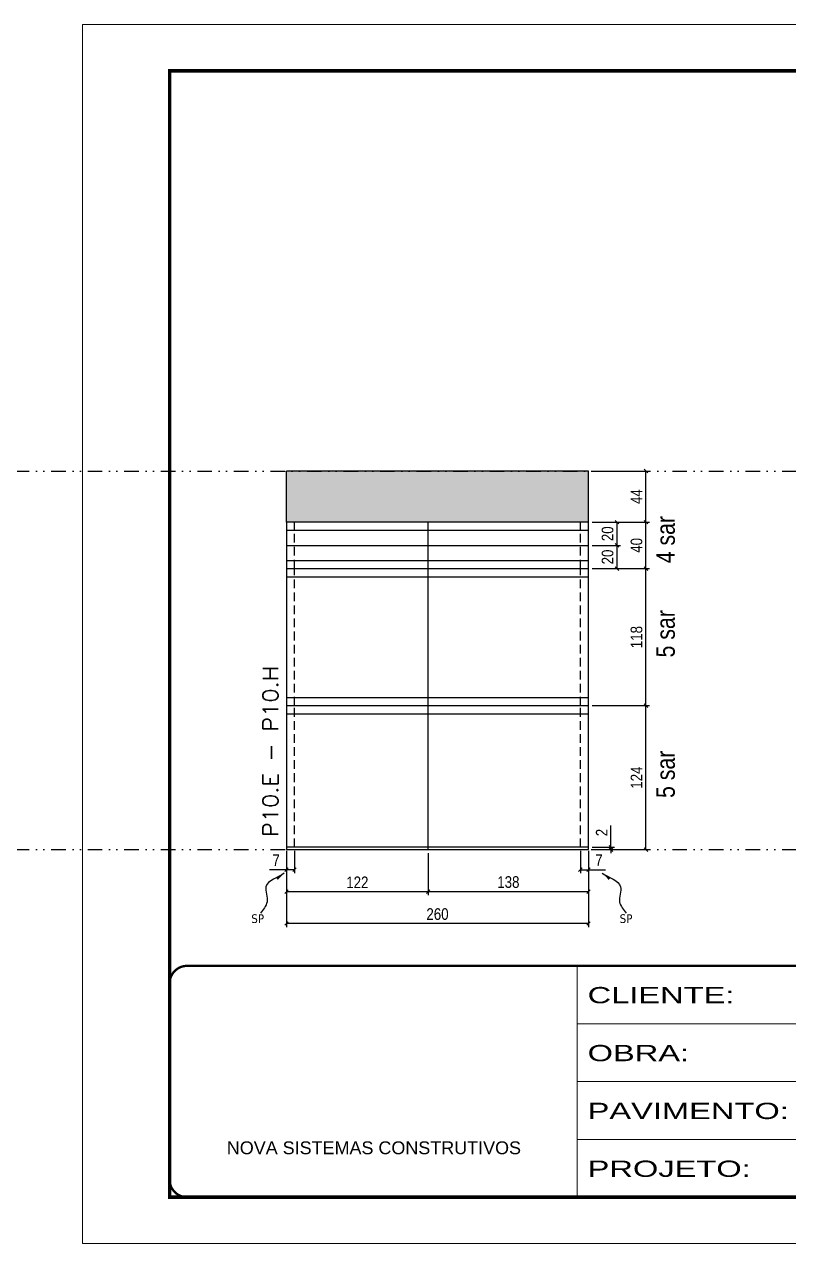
# Model space of a CAD drawing. Header units: millimetres. Extents: x 13777 to 27878, y -21631 to 6985.
# Drawn here: x 19132 to 19790, y -957 to 93 of the extents above; entities that cross this region are included whole.
import ezdxf

# ---------------------------------------------------------------- set-up
doc = ezdxf.new("R2010")
doc.units = ezdxf.units.MM
for name, pattern in [('CONTINUO', [0]), ('DASHED', [0.75, 0.5, -0.25]), ('DIVIDE2', [0.625, 0.25, -0.125, 0, -0.125, 0, -0.125]), ('HIDDEN', [0.375, 0.25, -0.125])]:
    doc.linetypes.add(name, pattern=pattern)
for name, color, linetype in [('COTA', 241, 'Continuous'), ('NOMENCLATURA', 7, 'Continuous'), ('Nível', 160, 'Continuous'), ('Painéis', 200, 'Continuous'), ('SARR_2.2x7', 40, 'Continuous'), ('Sarrafo de Pressão', 42, 'HIDDEN'), ('texto', 7, 'Continuous')]:
    doc.layers.add(name, color=color, linetype=linetype)
for name, color, linetype, lineweight in [('Folhas', 255, 'Continuous', 9), ('SARRAFO DE PRESSAO', 251, 'DASHED', 9), ('Texto Seção', 7, 'Continuous', 15)]:
    doc.layers.add(name, color=color, linetype=linetype, lineweight=lineweight)
doc.styles.add('ARIAL', font='arial.ttf')
doc.styles.add('ARIAL_NARROW', font='ARIALN.TTF', dxfattribs={"height": 0.2})
doc.styles.add('COTA TECNICA', font='techl___.ttf', dxfattribs={"height": 10})
doc.styles.add('COTA TECNICA-50', font='techl___.ttf', dxfattribs={"height": 10})
doc.styles.add('REGUA-120', font='ROMANS.shx', dxfattribs={"height": 15})
doc.styles.get("Standard").update_dxf_attribs({"font": 'arial.ttf'})
doc.styles.add('Tecnologia', font='')
doc.styles.get('Tecnologia').set_extended_font_data('Forgotten Futurist')
doc.dimstyles.new('COTA PAINEL-50', dxfattribs={"dimtxt": 10, "dimasz": 3, "dimexe": 3, "dimexo": 3, "dimgap": 3, "dimtad": 1, "dimdec": 1, "dimzin": 12, "dimdsep": 46, "dimtxsty": 'COTA TECNICA-50', "dimblk1": 'OBLIQUE', "dimblk2": 'OBLIQUE', "dimsah": 1, "dimcen": 0.9, "dimclrd": 4, "dimclre": 4, "dimclrt": 240, "dimadec": 1, "dimazin": 3, "dimtfac": 1, "dimtdec": 1, "dimtmove": 0, "dimatfit": 3, "dimfxl": 1, "dimtolj": 1, "dimtzin": 12, "dimarcsym": 0})
doc.dimstyles.new('PAINEL', dxfattribs={"dimtxt": 10, "dimasz": 3, "dimexe": 3, "dimexo": 3, "dimgap": 3, "dimtad": 1, "dimdec": 1, "dimzin": 12, "dimdsep": 46, "dimtxsty": 'COTA TECNICA', "dimblk1": 'OBLIQUE', "dimblk2": 'OBLIQUE', "dimsah": 1, "dimcen": 0.9, "dimclrd": 4, "dimclre": 4, "dimclrt": 240, "dimadec": 1, "dimazin": 3, "dimtfac": 1, "dimtdec": 1, "dimtmove": 0, "dimatfit": 3, "dimfxl": 1, "dimtolj": 1, "dimtzin": 12, "dimarcsym": 0})
doc.dimstyles.get("Standard").update_dxf_attribs({"dimtxt": 0.18, "dimasz": 0.18, "dimexe": 0.18, "dimexo": 0.0625, "dimgap": 0.09, "dimtad": 0, "dimtih": 1, "dimtoh": 1, "dimdec": 4, "dimzin": 0, "dimdsep": 46, "dimtxsty": 'Standard', "dimcen": 0.09, "dimadec": 0, "dimazin": 0, "dimtfac": 1, "dimtdec": 4, "dimtofl": 0, "dimtmove": 0, "dimatfit": 3, "dimfxl": 1, "dimtolj": 1, "dimtzin": 0, "dimarcsym": 0})

# ---------------------------------------------------------------- blocks, each defined once
blk = doc.blocks.new('9999999999')
at = {"color": 30, "linetype": 'CONTINUO'}
for p, q in [((98564.6, 34230.2), (98564.6, 34429.4)), ((98564.6, 34379.6), (99584, 34379.6)), ((98564.6, 34329.8), (99488, 34329.8)), ((99584, 34329.8), (99488, 34329.8)), ((99488, 34329.8), (99488, 34230.2)), ((98564.6, 34280), (99488, 34280))]:
    blk.add_line(p, q, dxfattribs=at)
at = {"color": 30, "linetype": 'CONTINUO', "const_width": 2}
blk.add_lwpolyline([(99584, 34230.2), (99584, 34414.4, 0.414214), (99569, 34429.4), (98229, 34429.4, 0.414214), (98214, 34414.4), (98214, 34245.2, 0.414214), (98229, 34230.2), (99584, 34230.2)], format="xyb", dxfattribs=at)
at = {"layer": 'Folhas'}
blk.add_lwpolyline([(98139, 34190.2), (99624, 34190.2), (99624, 35240.2), (98139, 35240.2)], close=True, dxfattribs=at)
at = {"layer": 'Folhas', "color": 30, "const_width": 3}
blk.add_lwpolyline([(98214, 34230.2), (99584, 34230.2), (99584, 35200.2), (98214, 35200.2)], close=True, dxfattribs=at)
at = {"color": 7, "linetype": 'Continuous', "ltscale": 5, "style": 'ARIAL'}
for s, height, p in [('SKR', 15.48, (98837.7, 34393.1)), ('LEAF LOEFGREN', 15.483, (98837.7, 34343.3)), ('4° SUBSOLO', 15.48, (98837.7, 34293.5)), ('NOVA SISTEMAS CONSTRUTIVOS', 11.059, (98263.2, 34267.2)), ('PILARES', 15.48, (98837.7, 34243.7))]:
    blk.add_text(s, height=height, dxfattribs=at).set_placement(p)
at = {"layer": 'Folhas', "color": 7, "style": 'Tecnologia', "width": 1.5}
for s, p in [('CLIENTE:', (98573.7, 34397.2)), ('OBRA:', (98573.7, 34347.3)), ('PAVIMENTO:', (98573.7, 34297.5)), ('PROJETO:', (98573.7, 34247.7))]:
    blk.add_text(s, height=14, dxfattribs=at).set_placement(p)
blk = doc.blocks.new('_Oblique')
at = {"color": 0, "linetype": 'ByBlock', "lineweight": -2}
blk.add_line((-0.5, -0.5), (0.5, 0.5), dxfattribs=at)
blk = doc.blocks.new('*D740')
at = {"layer": 'COTA', "color": 4, "lineweight": -2, "transparency": 16777216}
for p, q in [((19357.5, -618.4), (19357.5, -684.1)), ((19617.5, -618.4), (19617.5, -684.1)), ((19617.5, -681.1), (19357.5, -681.1))]:
    blk.add_line(p, q, dxfattribs=at)
at = {"layer": 'Defpoints', "color": 0, "transparency": 16777216}
for p in [(19357.5, -615.4), (19617.5, -615.4), (19357.5, -681.1)]:
    blk.add_point(p, dxfattribs=at)
at = {"layer": 'COTA', "color": 4, "lineweight": -2, "transparency": 16777216, "xscale": 3, "yscale": 3, "zscale": 3, "rotation": 180}
blk.add_blockref('_Oblique', (19357.5, -681.1), dxfattribs=at)
at = {"layer": 'COTA', "color": 4, "lineweight": -2, "transparency": 16777216, "xscale": 3, "yscale": 3, "zscale": 3}
blk.add_blockref('_Oblique', (19617.5, -681.1), dxfattribs=at)
at = {"layer": 'COTA', "color": 240, "transparency": 16777216, "insert": (19487.5, -673), "char_height": 10, "attachment_point": 5, "style": 'COTA TECNICA'}
blk.add_mtext('\\A1;260', dxfattribs=at)
blk = doc.blocks.new('*D741')
at = {"layer": 'COTA', "color": 4, "lineweight": -2, "transparency": 16777216}
for p, q in [((19610.5, -618.4), (19610.5, -637.7)), ((19617.5, -620.4), (19617.5, -637.7)), ((19610.5, -634.7), (19617.5, -634.7)), ((19617.5, -634.7), (19632.2, -634.7))]:
    blk.add_line(p, q, dxfattribs=at)
at = {"layer": 'Defpoints', "color": 0, "transparency": 16777216}
for p in [(19610.5, -615.4), (19617.5, -617.4), (19617.5, -634.7)]:
    blk.add_point(p, dxfattribs=at)
at = {"layer": 'COTA', "color": 4, "lineweight": -2, "transparency": 16777216, "xscale": 3, "yscale": 3, "zscale": 3, "rotation": 180}
blk.add_blockref('_Oblique', (19610.5, -634.7), dxfattribs=at)
at = {"layer": 'COTA', "color": 4, "lineweight": -2, "transparency": 16777216, "xscale": 3, "yscale": 3, "zscale": 3}
blk.add_blockref('_Oblique', (19617.5, -634.7), dxfattribs=at)
at = {"layer": 'COTA', "color": 240, "transparency": 16777216, "insert": (19626.4, -626.6), "char_height": 10, "attachment_point": 5, "style": 'COTA TECNICA-50'}
blk.add_mtext('\\A1;7', dxfattribs=at)
blk = doc.blocks.new('*D742')
at = {"layer": 'COTA', "color": 4, "lineweight": -2, "transparency": 16777216}
for p, q in [((19364.5, -618.4), (19364.5, -637.7)), ((19357.5, -620.4), (19357.5, -637.7)), ((19357.5, -634.7), (19342.8, -634.7)), ((19364.5, -634.7), (19357.5, -634.7))]:
    blk.add_line(p, q, dxfattribs=at)
at = {"layer": 'Defpoints', "color": 0, "transparency": 16777216}
for p in [(19357.5, -617.4), (19364.5, -615.4), (19357.5, -634.7)]:
    blk.add_point(p, dxfattribs=at)
at = {"layer": 'COTA', "color": 4, "lineweight": -2, "transparency": 16777216, "xscale": 3, "yscale": 3, "zscale": 3, "rotation": 180}
blk.add_blockref('_Oblique', (19357.5, -634.7), dxfattribs=at)
at = {"layer": 'COTA', "color": 4, "lineweight": -2, "transparency": 16777216, "xscale": 3, "yscale": 3, "zscale": 3}
blk.add_blockref('_Oblique', (19364.5, -634.7), dxfattribs=at)
at = {"layer": 'COTA', "color": 240, "transparency": 16777216, "insert": (19348.6, -626.6), "char_height": 10, "attachment_point": 5, "style": 'COTA TECNICA-50'}
blk.add_mtext('\\A1;7', dxfattribs=at)
blk = doc.blocks.new('*D743')
at = {"layer": 'COTA', "color": 4, "lineweight": -2, "transparency": 16777216}
for p, q in [((19636.8, -615.4), (19636.8, -596.6)), ((19620.5, -615.4), (19639.8, -615.4)), ((19620.5, -617.4), (19639.8, -617.4)), ((19636.8, -617.4), (19636.8, -615.4)), ((19636.8, -617.4), (19636.8, -620.4))]:
    blk.add_line(p, q, dxfattribs=at)
at = {"layer": 'Defpoints', "color": 0, "transparency": 16777216}
for p in [(19617.5, -615.4), (19617.5, -617.4), (19636.8, -617.4)]:
    blk.add_point(p, dxfattribs=at)
at = {"layer": 'COTA', "color": 4, "lineweight": -2, "transparency": 16777216, "xscale": 3, "yscale": 3, "zscale": 3}
for p, rotation in [((19636.8, -615.4), 270), ((19636.8, -617.4), 90)]:
    blk.add_blockref('_Oblique', p, dxfattribs=dict(at, rotation=rotation))
at = {"layer": 'COTA', "color": 240, "transparency": 16777216, "insert": (19628.8, -602.7), "char_height": 10, "attachment_point": 5, "rotation": 90, "style": 'COTA TECNICA-50'}
blk.add_mtext('\\A1;2', dxfattribs=at)
blk = doc.blocks.new('*D746')
at = {"layer": 'COTA', "color": 4, "lineweight": -2, "transparency": 16777216}
for p, q in [((19620.5, -291.4), (19669.9, -291.4)), ((19666.9, -335.4), (19666.9, -291.4)), ((19620.5, -335.4), (19669.9, -335.4))]:
    blk.add_line(p, q, dxfattribs=at)
at = {"layer": 'Defpoints', "color": 0, "transparency": 16777216}
for p in [(19617.5, -291.4), (19666.9, -291.4), (19617.5, -335.4)]:
    blk.add_point(p, dxfattribs=at)
at = {"layer": 'COTA', "color": 4, "lineweight": -2, "transparency": 16777216, "xscale": 3, "yscale": 3, "zscale": 3}
for p, rotation in [((19666.9, -291.4), 90), ((19666.9, -335.4), 270)]:
    blk.add_blockref('_Oblique', p, dxfattribs=dict(at, rotation=rotation))
at = {"layer": 'COTA', "color": 240, "transparency": 16777216, "insert": (19658.8, -313.4), "char_height": 10, "attachment_point": 5, "rotation": 90, "style": 'COTA TECNICA-50'}
blk.add_mtext('\\A1;44', dxfattribs=at)
blk = doc.blocks.new('*D744')
at = {"layer": 'COTA', "color": 4, "lineweight": -2, "transparency": 16777216}
for p, q in [((19620.5, -375.4), (19669.9, -375.4)), ((19666.9, -493.4), (19666.9, -375.4)), ((19620.5, -493.4), (19669.9, -493.4))]:
    blk.add_line(p, q, dxfattribs=at)
at = {"layer": 'Defpoints', "color": 0, "transparency": 16777216}
for p in [(19617.5, -375.4), (19666.9, -375.4), (19617.5, -493.4)]:
    blk.add_point(p, dxfattribs=at)
at = {"layer": 'COTA', "color": 4, "lineweight": -2, "transparency": 16777216, "xscale": 3, "yscale": 3, "zscale": 3}
for p, rotation in [((19666.9, -375.4), 90), ((19666.9, -493.4), 270)]:
    blk.add_blockref('_Oblique', p, dxfattribs=dict(at, rotation=rotation))
at = {"layer": 'COTA', "color": 240, "transparency": 16777216, "insert": (19658.8, -434.4), "char_height": 10, "attachment_point": 5, "rotation": 90, "style": 'COTA TECNICA-50'}
blk.add_mtext('\\A1;118', dxfattribs=at)
blk = doc.blocks.new('*D745')
at = {"layer": 'COTA', "color": 4, "lineweight": -2, "transparency": 16777216}
for p, q in [((19620.5, -335.4), (19669.9, -335.4)), ((19666.9, -375.4), (19666.9, -335.4)), ((19620.5, -375.4), (19669.9, -375.4))]:
    blk.add_line(p, q, dxfattribs=at)
at = {"layer": 'Defpoints', "color": 0, "transparency": 16777216}
for p in [(19617.5, -335.4), (19666.9, -335.4), (19617.5, -375.4)]:
    blk.add_point(p, dxfattribs=at)
at = {"layer": 'COTA', "color": 4, "lineweight": -2, "transparency": 16777216, "xscale": 3, "yscale": 3, "zscale": 3}
for p, rotation in [((19666.9, -335.4), 90), ((19666.9, -375.4), 270)]:
    blk.add_blockref('_Oblique', p, dxfattribs=dict(at, rotation=rotation))
at = {"layer": 'COTA', "color": 240, "transparency": 16777216, "insert": (19658.8, -355.4), "char_height": 10, "attachment_point": 5, "rotation": 90, "style": 'COTA TECNICA-50'}
blk.add_mtext('\\A1;40', dxfattribs=at)
blk = doc.blocks.new('*D747')
at = {"layer": 'COTA', "color": 4, "linetype": 'ByBlock', "lineweight": -2, "transparency": 16777216}
for p, q in [((19620.5, -493.4), (19669.9, -493.4)), ((19666.9, -617.4), (19666.9, -493.4)), ((19620.5, -617.4), (19669.9, -617.4))]:
    blk.add_line(p, q, dxfattribs=at)
at = {"layer": 'Defpoints', "color": 0, "linetype": 'ByBlock', "transparency": 16777216}
for p in [(19617.5, -493.4), (19666.9, -493.4), (19617.5, -617.4)]:
    blk.add_point(p, dxfattribs=at)
at = {"layer": 'COTA', "color": 4, "linetype": 'ByBlock', "lineweight": -2, "transparency": 16777216, "xscale": 3, "yscale": 3, "zscale": 3}
for p, rotation in [((19666.9, -493.4), 90), ((19666.9, -617.4), 270)]:
    blk.add_blockref('_Oblique', p, dxfattribs=dict(at, rotation=rotation))
at = {"layer": 'COTA', "color": 240, "linetype": 'ByBlock', "transparency": 16777216, "insert": (19658.8, -555.4), "char_height": 10, "attachment_point": 5, "rotation": 90, "style": 'COTA TECNICA'}
blk.add_mtext('\\A1;124', dxfattribs=at)
blk = doc.blocks.new('*D748')
at = {"layer": 'COTA', "color": 4, "linetype": 'ByBlock', "lineweight": -2, "transparency": 16777216}
for p, q in [((19620.5, -493.4), (19669.9, -493.4)), ((19666.9, -617.4), (19666.9, -493.4)), ((19620.5, -617.4), (19669.9, -617.4))]:
    blk.add_line(p, q, dxfattribs=at)
at = {"layer": 'Defpoints', "color": 0, "linetype": 'ByBlock', "transparency": 16777216}
for p in [(19617.5, -493.4), (19666.9, -493.4), (19617.5, -617.4)]:
    blk.add_point(p, dxfattribs=at)
at = {"layer": 'COTA', "color": 4, "linetype": 'ByBlock', "lineweight": -2, "transparency": 16777216, "xscale": 3, "yscale": 3, "zscale": 3}
for p, rotation in [((19666.9, -493.4), 90), ((19666.9, -617.4), 270)]:
    blk.add_blockref('_Oblique', p, dxfattribs=dict(at, rotation=rotation))
at = {"layer": 'COTA', "color": 240, "linetype": 'ByBlock', "transparency": 16777216, "insert": (19658.8, -555.4), "char_height": 10, "attachment_point": 5, "rotation": 90, "style": 'COTA TECNICA'}
blk.add_mtext('\\A1;124', dxfattribs=at)
blk = doc.blocks.new('*D749')
at = {"layer": 'COTA', "color": 4, "lineweight": -2, "transparency": 16777216}
for p, q in [((19479.5, -620.4), (19479.5, -656.6)), ((19617.5, -620.4), (19617.5, -656.6)), ((19479.5, -653.6), (19617.5, -653.6))]:
    blk.add_line(p, q, dxfattribs=at)
at = {"layer": 'Defpoints', "color": 0, "transparency": 16777216}
for p in [(19479.5, -617.4), (19617.5, -617.4), (19617.5, -653.6)]:
    blk.add_point(p, dxfattribs=at)
at = {"layer": 'COTA', "color": 4, "lineweight": -2, "transparency": 16777216, "xscale": 3, "yscale": 3, "zscale": 3, "rotation": 180}
blk.add_blockref('_Oblique', (19479.5, -653.6), dxfattribs=at)
at = {"layer": 'COTA', "color": 4, "lineweight": -2, "transparency": 16777216, "xscale": 3, "yscale": 3, "zscale": 3}
blk.add_blockref('_Oblique', (19617.5, -653.6), dxfattribs=at)
at = {"layer": 'COTA', "color": 240, "transparency": 16777216, "insert": (19548.5, -645.4), "char_height": 10, "attachment_point": 5, "style": 'COTA TECNICA'}
blk.add_mtext('\\A1;138', dxfattribs=at)
blk = doc.blocks.new('*D750')
at = {"layer": 'COTA', "color": 4, "lineweight": -2, "transparency": 16777216}
for p, q in [((19357.5, -620.4), (19357.5, -656.6)), ((19479.5, -620.4), (19479.5, -656.6)), ((19357.5, -653.6), (19479.5, -653.6))]:
    blk.add_line(p, q, dxfattribs=at)
at = {"layer": 'Defpoints', "color": 0, "transparency": 16777216}
for p in [(19357.5, -617.4), (19479.5, -617.4), (19479.5, -653.6)]:
    blk.add_point(p, dxfattribs=at)
at = {"layer": 'COTA', "color": 4, "lineweight": -2, "transparency": 16777216, "xscale": 3, "yscale": 3, "zscale": 3, "rotation": 180}
blk.add_blockref('_Oblique', (19357.5, -653.6), dxfattribs=at)
at = {"layer": 'COTA', "color": 4, "lineweight": -2, "transparency": 16777216, "xscale": 3, "yscale": 3, "zscale": 3}
blk.add_blockref('_Oblique', (19479.5, -653.6), dxfattribs=at)
at = {"layer": 'COTA', "color": 240, "transparency": 16777216, "insert": (19418.5, -645.6), "char_height": 10, "attachment_point": 5, "style": 'COTA TECNICA'}
blk.add_mtext('\\A1;122', dxfattribs=at)
blk = doc.blocks.new('*D754')
at = {"layer": 'COTA', "color": 4, "lineweight": -2, "transparency": 16777216}
for p, q in [((19620.5, -355.4), (19645, -355.4)), ((19642, -375.4), (19642, -355.4)), ((19620.5, -375.4), (19645, -375.4))]:
    blk.add_line(p, q, dxfattribs=at)
at = {"layer": 'Defpoints', "color": 0, "transparency": 16777216}
for p in [(19617.5, -355.4), (19642, -355.4), (19617.5, -375.4)]:
    blk.add_point(p, dxfattribs=at)
at = {"layer": 'COTA', "color": 4, "lineweight": -2, "transparency": 16777216, "xscale": 3, "yscale": 3, "zscale": 3}
for p, rotation in [((19642, -355.4), 90), ((19642, -375.4), 270)]:
    blk.add_blockref('_Oblique', p, dxfattribs=dict(at, rotation=rotation))
at = {"layer": 'COTA', "color": 240, "transparency": 16777216, "insert": (19633.9, -365.4), "char_height": 10, "attachment_point": 5, "rotation": 90, "style": 'COTA TECNICA'}
blk.add_mtext('\\A1;20', dxfattribs=at)
blk = doc.blocks.new('*D755')
at = {"layer": 'COTA', "color": 4, "lineweight": -2, "transparency": 16777216}
for p, q in [((19620.5, -335.4), (19645, -335.4)), ((19642, -355.4), (19642, -335.4)), ((19620.5, -355.4), (19645, -355.4))]:
    blk.add_line(p, q, dxfattribs=at)
at = {"layer": 'Defpoints', "color": 0, "transparency": 16777216}
for p in [(19617.5, -335.4), (19642, -335.4), (19617.5, -355.4)]:
    blk.add_point(p, dxfattribs=at)
at = {"layer": 'COTA', "color": 4, "lineweight": -2, "transparency": 16777216, "xscale": 3, "yscale": 3, "zscale": 3}
for p, rotation in [((19642, -335.4), 90), ((19642, -355.4), 270)]:
    blk.add_blockref('_Oblique', p, dxfattribs=dict(at, rotation=rotation))
at = {"layer": 'COTA', "color": 240, "transparency": 16777216, "insert": (19633.9, -345.4), "char_height": 10, "attachment_point": 5, "rotation": 90, "style": 'COTA TECNICA'}
blk.add_mtext('\\A1;20', dxfattribs=at)

msp = doc.modelspace()

# ---------------------------------------------------------------- hatches: boundary and pattern name
at = {"layer": 'COTA', "linetype": 'ByBlock'}
h = msp.add_hatch(dxfattribs=at)
h.set_pattern_fill('AR-CONC', color=256, scale=0.03)
h.set_pattern_definition([(50, (13915.428, -11294.883), (5.46554, -0.4781726), [0.5715, -6.2865]), (355, (13915.428, -11294.883), (-1.0573026, 5.7317054), [0.4572, -5.0292175]), (100.451445, (13915.8836, -11294.9227), (4.4082374, 5.2535326), [0.4857003, -5.3427073]), (46.1842, (13915.428, -11293.359), (8.1323712, -1.26127), [0.85725, -9.42975]), (96.63556, (13916.106, -11293.464), (7.122124, 7.4227837), [0.7285507, -8.014068]), (351.18415, (13915.428, -11293.359), (7.122124, 7.422784), [0.685799, -7.543792]), (21, (13916.19, -11293.74), (4.5484317, -3.067956), [0.5715, -6.2865]), (326, (13916.19, -11293.74), (1.8540609, 5.525639), [0.4572, -5.0292]), (71.451445, (13916.569, -11293.9955), (6.4024926, 2.457683), [0.4857003, -5.3426981]), (37.5, (13915.4281, -11294.8828), (0.0926581, 2.53665117), [0, -4.96824, 0, -5.1054, 0, -5.04825]), (7.5, (13915.428, -11294.8828), (2.0045899, 3.00541724), [0, -2.91084, 0, -4.85394, 0, -1.92405]), (327.5, (13913.7289, -11294.8828), (4.06771786, -0.17186232), [0, -1.905, 0, -5.9436, 0, -7.8867]), (317.5, (13912.967, -11294.883), (4.4438754, 0.7627947), [0, -2.4765, 0, -3.94716, 0, -5.6007])])
h.paths.add_polyline_path([(19617.51, -335.44), (19617.51, -291.44), (19357.51, -291.44), (19357.51, -335.44)])

# ---------------------------------------------------------------- linework, layer by layer
for p, q in [((19617.51, -291.44), (19357.51, -291.44)), ((19357.51, -335.44), (19357.51, -291.44)), ((19617.51, -335.44), (19617.51, -291.44))]:
    msp.add_line(p, q, dxfattribs=at)
at = {"layer": 'Nível', "color": 4, "linetype": 'DIVIDE2', "ltscale": 50}
for p, q in [((13777.11, -291.44), (21531.15, -291.44)), ((13777.11, -617.44), (21531.15, -617.44))]:
    msp.add_line(p, q, dxfattribs=at)
at = {"layer": 'Painéis'}
for p, q in [((19617.51, -335.44), (19357.51, -335.44)), ((19357.51, -335.44), (19357.51, -615.44)), ((19479.51, -617.44), (19479.51, -335.44)), ((19617.51, -615.44), (19617.51, -335.44)), ((19357.51, -355.44), (19617.51, -355.44)), ((19357.51, -375.44), (19617.51, -375.44)), ((19357.51, -493.44), (19617.51, -493.44))]:
    msp.add_line(p, q, dxfattribs=at)
msp.add_lwpolyline([(19617.51, -615.44), (19357.51, -615.44), (19357.51, -617.44), (19617.51, -617.44)], close=True, dxfattribs=at)
at = {"layer": 'SARR_2.2x7'}
for p, q in [((19357.51, -342.44), (19617.51, -342.44)), ((19357.51, -368.44), (19617.51, -368.44)), ((19357.51, -382.44), (19617.51, -382.44)), ((19357.51, -486.44), (19617.51, -486.44)), ((19357.51, -500.44), (19617.51, -500.44))]:
    msp.add_line(p, q, dxfattribs=at)
at = {"layer": 'Sarrafo de Pressão', "ltscale": 30}
for p, q in [((19364.51, -375.44), (19364.51, -335.44)), ((19610.51, -375.44), (19610.51, -335.44)), ((19364.51, -493.44), (19364.51, -375.44)), ((19610.51, -493.44), (19610.51, -375.44)), ((19364.51, -615.44), (19364.51, -493.44)), ((19610.51, -615.44), (19610.51, -493.44))]:
    msp.add_line(p, q, dxfattribs=at)

# ---------------------------------------------------------------- block references
at = {"layer": 'SARRAFO DE PRESSAO', "color": 6, "linetype": 'ByBlock'}
msp.add_blockref('9999999999', (-78957.01, -35146.93), dxfattribs=at)

# ---------------------------------------------------------------- texts
at = {"layer": 'NOMENCLATURA', "style": 'ARIAL_NARROW'}
for s, p in [('4 sar', (19691.75, -370.82)), ('5 sar', (19691.75, -451.92)), ('5 sar', (19691.75, -572.92))]:
    msp.add_text(s, height=16, rotation=90, dxfattribs=at).set_placement(p)
at = {"layer": 'texto', "color": 0, "char_height": 7.5, "attachment_point": 5}
for insert in [(19332.73, -676.93), (19649.76, -676.93)]:
    msp.add_mtext('{\\fTahoma|b0|i0|c0|p34;\\C4;SP}', dxfattribs=dict(at, insert=insert))
at = {"layer": 'Texto Seção', "style": 'REGUA-120', "width": 1.1}
msp.add_text('P10.E - P10.H', height=13, rotation=90, dxfattribs=at).set_placement((19350.26, -606.68))

# ---------------------------------------------------------------- dimensions: what is measured, and where the dimension line sits
at = {"layer": 'COTA'}
for base, p1, p2, angle, picture, middle in [((19666.88, -291.44), (19617.51, -335.44), (19617.51, -291.44), 90, '*D746', (19658.8, -313.44)), ((19666.88, -335.44), (19617.51, -375.44), (19617.51, -335.44), 90, '*D745', (19658.78, -355.44)), ((19666.88, -375.44), (19617.51, -493.44), (19617.51, -375.44), 90, '*D744', (19658.78, -434.44)), ((19357.51, -634.68), (19364.51, -615.44), (19357.51, -617.44), 180, '*D742', (19348.65, -626.61))]:
    dim = msp.add_linear_dim(base=base, p1=p1, p2=p2, angle=angle, dimstyle='COTA PAINEL-50', dxfattribs=at)
    dim.commit()
    dim.dimension.update_dxf_attribs({"geometry": picture, "text_midpoint": middle})
dim = msp.add_linear_dim(base=(19642.05, -335.44), p1=(19617.51, -355.44), p2=(19617.51, -335.44), angle=90, dimstyle='PAINEL', override={"dimtmove": 1}, dxfattribs=at)
dim.commit()
dim.dimension.update_dxf_attribs({"geometry": '*D755', "text_midpoint": (19642.05, -345.44), "dimtype": 160})
for base, p1, p2, dimstyle, picture, middle in [((19642.05, -355.44), (19617.51, -375.44), (19617.51, -355.44), 'PAINEL', '*D754', (19642.05, -365.44)), ((19636.77, -617.44), (19617.51, -615.44), (19617.51, -617.44), 'COTA PAINEL-50', '*D743', (19636.77, -602.69))]:
    dim = msp.add_linear_dim(base=base, p1=p1, p2=p2, angle=90, dimstyle=dimstyle, dxfattribs=at)
    dim.commit()
    dim.dimension.update_dxf_attribs({"geometry": picture, "text_midpoint": middle, "dimtype": 160})
at = {"layer": 'COTA', "linetype": 'ByBlock'}
for picture in ['*D747', '*D748']:
    dim = msp.add_aligned_dim(p1=(19617.51, -617.44), p2=(19617.51, -493.44), distance=-49.37, dimstyle='PAINEL', dxfattribs=at)
    dim.commit()
    dim.dimension.update_dxf_attribs({"geometry": picture, "text_midpoint": (19658.8, -555.44)})
at = {"layer": 'COTA'}
dim = msp.add_linear_dim(base=(19357.51, -681.06), p1=(19617.51, -615.44), p2=(19357.51, -615.44), angle=180, dimstyle='PAINEL', override={"dimarcsym": 2}, dxfattribs=at)
dim.commit()
dim.dimension.update_dxf_attribs({"geometry": '*D740', "text_midpoint": (19487.51, -672.96)})
for base, p1, p2, dimstyle, picture, middle in [((19479.51, -653.62), (19357.51, -617.44), (19479.51, -617.44), 'PAINEL', '*D750', (19418.51, -645.56)), ((19617.51, -634.68), (19610.51, -615.44), (19617.51, -617.44), 'COTA PAINEL-50', '*D741', (19626.38, -626.61))]:
    dim = msp.add_linear_dim(base=base, p1=p1, p2=p2, dimstyle=dimstyle, dxfattribs=at)
    dim.commit()
    dim.dimension.update_dxf_attribs({"geometry": picture, "text_midpoint": middle})
dim = msp.add_linear_dim(base=(19617.51, -653.62), p1=(19479.51, -617.44), p2=(19617.51, -617.44), dimstyle='PAINEL', override={"dimtmove": 1}, dxfattribs=at)
dim.commit()
dim.dimension.update_dxf_attribs({"geometry": '*D749', "text_midpoint": (19548.51, -645.38)})

# ---------------------------------------------------------------- leaders
at = {"layer": 'COTA', "path_type": 1}
for points in [[(19355.68, -637.62), (19339.9, -649.46), (19340.82, -662.46), (19335.27, -672.24)], [(19629.34, -637.62), (19645.12, -649.46), (19644.2, -662.46), (19649.75, -672.24)]]:
    msp.add_leader(points, dimstyle='Standard', override={"dimasz": 8}, dxfattribs=at)

doc.saveas('drawing.dxf')
